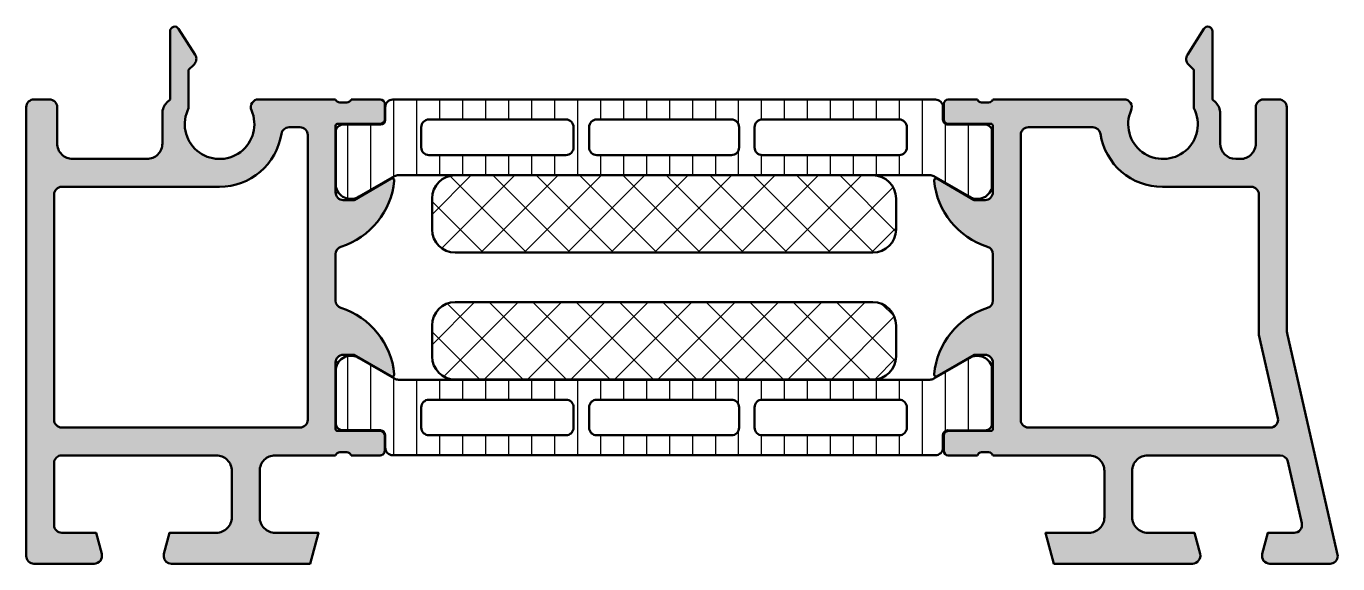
# Model space of a CAD drawing. Extents: x 0 to 84.8, y -30 to 4.7.
import ezdxf

# ---------------------------------------------------------------- set-up
doc = ezdxf.new("R2010")
doc.units = 0
for name, color, linetype, lineweight in [('0S-Alu contour', 7, 'Continuous', 50), ('0S-Alu hatch', 252, 'Continuous', 25), ('0S-Plastic contour', 254, 'Continuous', 50), ('0S-Plastic hatch', 253, 'Continuous', 25), ('0S-PT contour', 91, 'Continuous', 50), ('0S-PT hatch', 103, 'Continuous', 25)]:
    doc.layers.add(name, color=color, linetype=linetype, lineweight=lineweight)
pattern_1 = [(90, (0, 0), (-1.4859, 0), [])]
pattern_2 = [(135, (0, 0), (-1.403165018917055, -1.403165018917055), []), (225, (0, 0), (1.403165018917055, -1.403165018917055), [])]

# ---------------------------------------------------------------- blocks, each defined once
blk = doc.blocks.new('385410__6390AACD_8EA1_4BA0_8084_25BEB206F01C_')
at = {"layer": '0S-Alu hatch'}
h = blk.add_hatch(color=256, dxfattribs=at)
edge = h.paths.add_edge_path()
edge.add_ellipse((1.500004069876702, -0.4998475096063548), major_axis=(-0.4999958709560602, 0), ratio=1, start_angle=180, end_angle=269.99999750148663, ccw=False)
edge.add_line((1.999999940832761, -0.4998475096063544), (1.999999940436253, -2.847047100805667))
edge.add_arc((2.99995583819792, -2.847047100812474), 0.9999558977616672, 180, 270.001567028694)
edge.add_line((2.999983186801912, -3.847002998200152), (7.800103484084409, -3.848458781712206))
edge.add_arc((7.800076135031076, -2.848486123431921), 0.9999726586542806, 270.0015670281745, 360.0047147458714)
edge.add_line((8.800048790299806, -2.848403837843024), (8.800065538209648, -0.9057163584783616))
edge.add_ellipse((9.800030739442938, -0.9140587994624843), major_axis=(-0.9999999999995546, 0), ratio=1, start_angle=314.99156195346177, end_angle=359.52200779624746, ccw=False)
edge.add_line((9.09302810273841, -0.2068478891309517), (9.299996918139755, 5.99739501865e-05))
edge.add_line((9.299996918139755, 5.99739501865e-05), (9.299996918139811, 4.400380408532114))
edge.add_ellipse((9.599996918139878, 4.400380408532099), major_axis=(-0.3000000000000664, 0), ratio=1, start_angle=212.143338704705, end_angle=360, ccw=False)
edge.add_line((9.854012836406136, 4.559992166455472), (10.91530417934202, 2.885911108937392))
edge.add_ellipse((10.49999691814001, 2.607487189719039), major_axis=(-0.5000000000000208, 0), ratio=1, start_angle=134.9999999999994, end_angle=213.8380838488689, ccw=False)
edge.add_line((10.85355030873329, 2.253933799125746), (10.49999691813969, 1.900380408532154))
edge.add_line((10.49999691813969, 1.900380408532154), (10.49999691813968, -0.5703313677401916))
edge.add_arc((12.50126571149907, -1.599940026049814), 2.250593426752213, 152.7751788367188, 383.572783685291)
edge.add_ellipse((15.02232981209082, -0.4999400260498151), major_axis=(-0.4999999999999991, 0), ratio=1, start_angle=-90, end_angle=23.572783685291597, ccw=False)
edge.add_line((15.02232981209082, 5.9973950183e-05), (19.9999999704084, 5.99739501865e-05))
edge.add_arc((20.26752056240155, 0.078896420493237), 0.2788950563274603, 196.4198764194921, 271.1645893741027)
edge.add_line((20.27318897039995, -0.1999410260498357), (20.7267829703999, -0.1999410260498351))
edge.add_arc((20.73244362987698, 0.078927069593334), 0.278925541737151, 268.8371299271092, 343.5754054446451)
edge.add_line((20.99998697039993, 5.99739501652e-05), (22.87999797040843, 5.99739501688e-05))
edge.add_ellipse((22.87999797040843, -0.2999400260498335), major_axis=(-0.3000000000000023, 0), ratio=1, start_angle=180, end_angle=270, ccw=False)
edge.add_line((23.17999797040843, -0.2999400260498319), (23.17999797040843, -1.27991434509262))
edge.add_ellipse((22.87999797040843, -1.279914345092619), major_axis=(-0.3000000000000007, 0), ratio=1, start_angle=90, end_angle=180, ccw=False)
edge.add_line((22.87999797040843, -1.579914345092621), (20.11999997040843, -1.579914345092621))
edge.add_arc((20.11999997040843, -1.699914345092619), 0.1199999999999974, 90, 180)
edge.add_line((19.99999997040843, -1.699914345092619), (19.9999999704084, -5.999940026049809))
edge.add_arc((20.4999999704084, -5.999940026049813), 0.5000000000000036, 180, 270.0000000000004)
edge.add_line((20.49999997040841, -6.499940026049817), (21.1999999704084, -6.499940026049813))
edge.add_line((21.1999999704084, -6.499940026049813), (23.59282029343596, -5.118444568427445))
edge.add_ellipse((23.66188018576011, -5.23805981069811), major_axis=(-0.1381197846483015, 0), ratio=1, start_angle=174.3774224492062, end_angle=300.00000000000045, ccw=False)
edge.add_ellipse((18.8233911085606, -4.761716784875999), major_axis=(-5, 0), ratio=1, start_angle=107.74841635607001, end_angle=174.3774224492064, ccw=False)
edge.add_arc((20.49999997040844, -9.999940026049906), 0.5000000000001039, 107.7484163560703, 180)
edge.add_line((19.99999997040833, -9.999940026049906), (19.99999997040834, -12.99968594649177))
edge.add_arc((20.49999997040836, -12.99968594649177), 0.5000000000000214, 180, 252.25158364393)
edge.add_ellipse((18.82339110856051, -18.23790918766565), major_axis=(-5.000000000000073, 0), ratio=1, start_angle=185.6225775507936, end_angle=252.2515836439298, ccw=False)
edge.add_ellipse((23.6618801857601, -17.76156616184354), major_axis=(-0.1381197846482841, 0), ratio=1, start_angle=59.99999999999858, end_angle=185.6225775507929, ccw=False)
edge.add_line((23.59282029343596, -17.88118140411419), (21.1999999704084, -16.49968594649183))
edge.add_line((21.1999999704084, -16.49968594649183), (20.4999999704084, -16.49968594649184))
edge.add_arc((20.4999999704084, -16.99968594649184), 0.5, 90.0000000000004, 180)
edge.add_line((19.9999999704084, -16.99968594649184), (19.9999999704084, -21.29971162744901))
edge.add_arc((20.11999997040844, -21.29971162744901), 0.1200000000000365, 180, 269.9999999999983)
edge.add_line((20.11999997040843, -21.41971162744905), (22.87999797040844, -21.41971162744905))
edge.add_ellipse((22.87999797040844, -21.71971162744904), major_axis=(-0.2999999999999971, 0), ratio=1, start_angle=180, end_angle=270, ccw=False)
edge.add_line((23.17999797040844, -21.71971162744905), (23.17999797040844, -22.69968594649183))
edge.add_ellipse((22.87999797040844, -22.69968594649184), major_axis=(-0.2999999999999971, 0), ratio=1, start_angle=89.99999999999869, end_angle=180, ccw=False)
edge.add_line((22.87999797040844, -22.99968594649183), (20.99998697039992, -22.99968594649183))
edge.add_arc((20.73244362987697, -23.078553042135), 0.2789255417371545, 16.42459455535463, 91.16287007292001)
edge.add_line((20.72678297039975, -22.79968494649183), (20.27318897039994, -22.79968494649184))
edge.add_arc((20.26752056240155, -23.07852239303487), 0.2788950563274239, 88.83541062589936, 163.5801235805088)
edge.add_line((19.99999997040843, -22.99968594649183), (16.09349329141771, -22.9996859464919))
edge.add_arc((16.09335125447522, -23.99954488775845), 0.999858951355222, 89.99186073460034, 180.0150783104359)
edge.add_line((15.09349233774333, -23.99980801679892), (15.09349233774332, -27.00031155684314))
edge.add_arc((16.09304788126199, -27.00075601374916), 0.9995556423335539, 179.9745231734475, 270.0255314682219)
edge.add_line((16.09349329142118, -28.00031155684351), (18.89280969766742, -28.0003001127517))
edge.add_line((18.89280969766742, -28.0003001127517), (18.35698206094878, -30.00031155684347))
edge.add_line((18.35698206094878, -30.00031155684347), (9.389757939855675, -29.99980801680468))
edge.add_ellipse((9.390485526994487, -29.49965184733931), major_axis=(-0.5001566986828325, 0), ratio=1, start_angle=5.270573001846799, end_angle=89.91665074746578, ccw=False)
edge.add_line((8.892443486730144, -29.54559582808368), (8.897753545324125, -29.37016934492977))
edge.add_line((8.897753545324125, -29.37016934492977), (9.265428372899345, -27.99994534590625))
edge.add_line((9.265428372899345, -27.99994534590625), (12.29349043070413, -28.00029629819192))
edge.add_arc((12.2938675561214, -27.00067246916168), 0.9996239001687929, 269.9783841750228, 360.0217797492133)
edge.add_line((13.29349138406859, -27.000292483803), (13.29349233774336, -23.99980801725198))
edge.add_arc((12.29387986696609, -23.99942048802838), 0.9996125458958296, 359.9777876042129, 450.0222123957668)
edge.add_line((12.2934923377429, -22.99980801725111), (2.299878376901462, -22.99982327559358))
edge.add_arc((2.29975227169439, -23.49945362742514), 0.4996303677458512, 89.98553871685353, 180.0423899010906)
edge.add_line((1.800122040689414, -23.49982327559327), (1.799999970376802, -27.50030774214645))
edge.add_arc((2.29991795302168, -27.50038975965865), 0.4999179893728536, 179.9905999435367, 270.0095093389773)
edge.add_line((2.300000924047476, -28.00030774214619), (4.512072392980261, -28.00005215742947))
edge.add_line((4.512072392980261, -28.00005215742947), (4.879688092748494, -29.37018460371911))
edge.add_ellipse((4.395819827328646, -29.49945759702574), major_axis=(-0.5008393006532789, 0), ratio=1, start_angle=90.08866009286089, end_angle=194.9581069423927, ccw=False)
edge.add_line((4.396594831029805, -30.00029629805445), (0.4999965745300572, -30.00030392814878))
edge.add_ellipse((0.4997687118334231, -29.50053520805712), major_axis=(-0.4997687720370924, 0), ratio=1, start_angle=-0.028123188486972595, end_angle=90.02612322339542, ccw=False)
edge.add_line((0, -29.50028990044591), (-5.9183435e-08, -0.4998515478211516))
edge.add_ellipse((0.4999999408165642, -0.4998515468007631), major_axis=(-0.4999999999999992, 0), ratio=1, start_angle=269.97482423222135, end_angle=360, ccw=False)
edge.add_line((0.5002196408292218, 0.0001484049311386), (1.500004091680164, 0.000148361349705))
edge = h.paths.add_edge_path()
edge.add_arc((2.29992429597109, -6.147002997806289), 0.5000000000000144, 90.0019580269145, 180.0002979364217)
edge.add_line((1.799924295977836, -6.147005597792049), (1.799999970139602, -20.69977848578492))
edge.add_arc((2.299951849456127, -20.69987138866105), 0.4999518879483002, 179.9893530900208, 270.003652368721)
edge.add_line((2.299983719319, -21.19982327559356), (17.70000276347718, -21.19982327559345))
edge.add_arc((17.70000276347717, -20.69982327559348), 0.4999999999999716, 270.0000000000004, 359.9996799373518)
edge.add_line((18.20000276346934, -20.69982606866699), (18.20010554774421, -2.299995171736167))
edge.add_arc((17.70010554775204, -2.299992378659549), 0.499999999999964, 359.9996799373518, 449.9971654553338)
edge.add_line((17.70013028382064, -1.799992379271458), (16.9931046708989, -1.79995740120329))
edge.add_arc((16.9930799348303, -2.29995740059142), 0.5000000000000036, 89.99716545533383, 171.1364598168908)
edge.add_ellipse((12.49999994360041, -1.59928881551442), major_axis=(-4.04738433318586, 0), ratio=1, start_angle=89.82764406973831, end_angle=171.1364598168911, ccw=False)
edge.add_line((12.48782470755855, -5.646654836045016), (2.299907208962844, -5.647002998098241))
at = {"layer": '0S-Alu contour', "color": 7}
for points in [[(9.09302810273841, -0.2068478891309517), (9.299996918139755, 5.99739501865e-05), (9.299996918139811, 4.400380408532114)], [(9.854012836406136, 4.559992166455472), (10.91530417934202, 2.885911108937392)], [(10.85355030873329, 2.253933799125746), (10.49999691813969, 1.900380408532154), (10.49999691813968, -0.5703313677401916)], [(0.5002196408292218, 0.0001484049311386), (1.500004091680164, 0.000148361349705)], [(15.02232981209082, 5.9973950183e-05), (19.9999999704084, 5.99739501865e-05)], [(20.99998697039993, 5.99739501652e-05), (22.87999797040843, 5.99739501688e-05)], [(0, -29.50028990044591), (-5.9183435e-08, -0.4998515478211516)], [(1.999999940832761, -0.4998475096063544), (1.999999940436253, -2.847047100805667)], [(20.27318897039995, -0.1999410260498357), (20.7267829703999, -0.1999410260498351)], [(23.17999797040843, -0.2999400260498319), (23.17999797040843, -1.27991434509262)], [(8.800048790299806, -2.848403837843024), (8.800065538209648, -0.9057163584783616)], [(22.87999797040843, -1.579914345092621), (20.11999997040843, -1.579914345092621)], [(17.70013028382064, -1.799992379271458), (16.9931046708989, -1.79995740120329)], [(18.20000276346934, -20.69982606866699), (18.20010554774421, -2.299995171736167)], [(19.99999997040843, -1.699914345092619), (19.9999999704084, -5.999940026049809)], [(2.999983186801912, -3.847002998200152), (7.800103484084409, -3.848458781712206)], [(12.48782470755855, -5.646654836045016), (2.299907208962843, -5.647002998098241)], [(20.49999997040841, -6.499940026049817), (21.1999999704084, -6.499940026049813), (23.59282029343596, -5.118444568427445)], [(1.799924295977836, -6.147005597792049), (1.799999970139602, -20.69977848578492)], [(19.99999997040833, -9.999940026049906), (19.99999997040834, -12.99968594649177)], [(23.59282029343596, -17.88118140411419), (21.1999999704084, -16.49968594649183), (20.4999999704084, -16.49968594649184)], [(19.9999999704084, -16.99968594649184), (19.9999999704084, -21.29971162744901)], [(2.299983719319, -21.19982327559356), (17.70000276347718, -21.19982327559345)], [(20.11999997040843, -21.41971162744905), (22.87999797040844, -21.41971162744905)], [(23.17999797040844, -21.71971162744905), (23.17999797040844, -22.69968594649183)], [(20.72678297039975, -22.79968494649183), (20.27318897039994, -22.79968494649184)], [(1.800122040689414, -23.49982327559327), (1.799999970376802, -27.50030774214645)], [(12.2934923377429, -22.99980801725111), (2.299878376901462, -22.99982327559358)], [(19.99999997040843, -22.99968594649183), (16.09349329141771, -22.9996859464919)], [(22.87999797040844, -22.99968594649183), (20.99998697039992, -22.99968594649183)], [(13.29349138406859, -27.000292483803), (13.29349233774336, -23.99980801725198)], [(15.09349233774333, -23.99980801679892), (15.09349233774332, -27.00031155684314)], [(2.300000924047476, -28.00030774214619), (4.512072392980261, -28.00005215742947), (4.879688092748494, -29.37018460371911)], [(8.892443486730144, -29.54559582808368), (8.897753545324125, -29.37016934492977), (9.265428372899345, -27.99994534590625), (12.29349043070413, -28.00029629819192)], [(16.09349329142118, -28.00031155684351), (18.89280969766742, -28.0003001127517), (18.35698206094878, -30.00031155684347), (9.389757939855675, -29.99980801680468)], [(4.396594831029805, -30.00029629805445), (0.4999965745300572, -30.00030392814878)]]:
    blk.add_lwpolyline(points, dxfattribs=at)
at = {"layer": '0S-Alu contour', "color": 7, "extrusion": (0, 0, -1)}
for centre, radius, start, end in [((-9.599996918139878, 4.400380408532099), 0.3000000000000664, 0, 147.856661295295), ((-10.49999691814001, 2.607487189719039), 0.5000000000000208, 146.1619161511311, 225.0000000000007), ((-0.4999999408165642, -0.4998515468007631), 0.4999999999999992, 0, 90.02517576777863), ((-1.500004069876702, -0.4998475096063548), 0.4999958709560602, 90.00000249851334, 180), ((-15.02232981209082, -0.4999400260498151), 0.4999999999999991, 336.4272163147084, 90), ((-22.87999797040843, -0.2999400260498335), 0.3000000000000023, 90, 180), ((-9.800030739442938, -0.9140587994624843), 0.9999999999995546, 0.4779922037525378, 45.00843804653825), ((-22.87999797040843, -1.279914345092619), 0.3000000000000007, 180, 270), ((-12.49999994360041, -1.59928881551442), 4.04738433318586, 188.863540183109, 270.1723559302617), ((-18.8233911085606, -4.761716784875999), 5, 185.6225775507937, 252.25158364393), ((-23.66188018576011, -5.23805981069811), 0.1381197846483015, 59.99999999999955, 185.622577550794), ((-18.82339110856051, -18.23790918766565), 5.000000000000073, 107.7484163560702, 174.3774224492064), ((-23.6618801857601, -17.76156616184354), 0.1381197846482841, 174.3774224492071, 300.0000000000014), ((-22.87999797040844, -21.71971162744904), 0.2999999999999971, 90, 180), ((-22.87999797040844, -22.69968594649184), 0.2999999999999971, 180, 270.0000000000013), ((-0.4997687118334231, -29.50053520805712), 0.4997687720370924, 269.9738767766046, 0.0281231884869485), ((-4.395819827328646, -29.49945759702574), 0.5008393006532789, 165.0418930576073, 269.9113399071391), ((-9.390485526994487, -29.49965184733931), 0.5001566986828325, 270.0833492525342, 354.7294269981532)]:
    blk.add_arc(centre, radius, start, end, dxfattribs=at)
at = {"layer": '0S-Alu contour', "color": 7}
for centre, radius, start, end in [((20.26752056240155, 0.078896420493237), 0.2788950563274603, 196.4198764194921, 271.1645893741027), ((20.73244362987698, 0.078927069593334), 0.278925541737151, 268.8371299271092, 343.5754054446451), ((12.50126571149907, -1.599940026049814), 2.250593426752213, 152.7751788367188, 23.57278368529104), ((20.11999997040843, -1.699914345092619), 0.1199999999999974, 90, 180), ((16.9930799348303, -2.29995740059142), 0.5000000000000036, 89.99716545533383, 171.1364598168908), ((17.70010554775204, -2.299992378659549), 0.499999999999964, 359.9996799373518, 89.99716545533383), ((2.99995583819792, -2.847047100812474), 0.9999558977616672, 180, 270.001567028694), ((7.800076135031076, -2.848486123431921), 0.9999726586542806, 270.0015670281745, 0.0047147458713849), ((2.29992429597109, -6.147002997806289), 0.5000000000000144, 90.0019580269145, 180.0002979364217), ((20.4999999704084, -5.999940026049813), 0.5000000000000036, 180, 270.0000000000004), ((20.49999997040844, -9.999940026049906), 0.5000000000001039, 107.7484163560703, 180), ((20.49999997040836, -12.99968594649177), 0.5000000000000214, 180, 252.25158364393), ((20.4999999704084, -16.99968594649184), 0.5, 90.0000000000004, 180), ((2.299951849456127, -20.69987138866105), 0.4999518879483002, 179.9893530900208, 270.003652368721), ((17.70000276347717, -20.69982327559348), 0.4999999999999716, 270.0000000000004, 359.9996799373518), ((20.11999997040844, -21.29971162744901), 0.1200000000000365, 180, 269.9999999999983), ((20.26752056240155, -23.07852239303487), 0.2788950563274239, 88.83541062589936, 163.5801235805088), ((20.73244362987697, -23.078553042135), 0.2789255417371545, 16.42459455535463, 91.16287007292001), ((2.29975227169439, -23.49945362742514), 0.4996303677458512, 89.98553871685353, 180.0423899010906), ((12.29387986696609, -23.99942048802838), 0.9996125458958296, 359.9777876042129, 90.02221239576684), ((16.09335125447522, -23.99954488775845), 0.999858951355222, 89.99186073460034, 180.0150783104359), ((12.2938675561214, -27.00067246916168), 0.9996239001687929, 269.9783841750228, 0.0217797492133091), ((16.09304788126199, -27.00075601374916), 0.9995556423335539, 179.9745231734475, 270.0255314682219), ((2.29991795302168, -27.50038975965865), 0.4999179893728536, 179.9905999435367, 270.0095093389773)]:
    blk.add_arc(centre, radius, start, end, dxfattribs=at)
blk = doc.blocks.new('284015__550C7F0E_73DD_403C_83A9_317441932ED0___271BB0A3_191A_49BD_8B3A_8E0616FF2568_')
at = {"layer": '0S-Plastic hatch'}
h = blk.add_hatch(dxfattribs=at)
h.set_pattern_fill('ANSI31', color=256, scale=0.4680000000000001, angle=45, style=0)
h.set_pattern_definition(pattern_1)
edge = h.paths.add_edge_path()
edge.add_arc((23.69992615854562, -0.4999973208598583), 0.4899973210979873, 90.00181721406844, 180.0020240767481)
edge.add_line((23.20992883775339, -0.5000146308989661), (23.20995746430138, -1.310349357798013))
edge.add_ellipse((22.89995746449482, -1.310360309111758), major_axis=(-0.3099999999999981, 0), ratio=1, start_angle=90.00207529799582, end_angle=180.0020240776485, ccw=False)
edge.add_line((22.89996869293754, -1.620360308908406), (20.49996891644754, -1.62011528828204))
edge.add_arc((20.49998474281999, -2.110110600353291), 0.4899953123268393, 90.00185059800405, 180.0021650204841)
edge.add_line((20.00998943084297, -2.110129115678146), (20.01011605228611, -5.585956146059665))
edge.add_arc((20.98992899788318, -5.444327010334355), 0.9899960709244799, 188.2249715963282, 302.7428322862742)
edge.add_line((21.52538743321994, -6.277019321138657), (23.80920316971919, -4.958347573873162))
edge.add_ellipse((24.06421914107748, -5.400011308350245), major_axis=(-0.5100000000000507, 0), ratio=1, start_angle=270.0018117433362, end_angle=300.00207189723034, ccw=False)
edge.add_line((24.0642030144254, -4.890011308605163), (58.41847072448754, -4.888924996211969))
edge.add_ellipse((58.41848685113948, -5.398924995957086), major_axis=(-0.510000000000087, 0), ratio=1, start_angle=240.00207869854222, end_angle=270.00181174332187, ccw=False)
edge.add_line((58.6734708270178, -4.957242788883526), (60.95738208416589, -6.275749089509563))
edge.add_arc((61.49278019656586, -5.443017991444612), 0.9899960709244794, 237.2613183095039, 351.779178878536)
edge.add_line((62.47260339912911, -5.58457614968564), (62.47247677769239, -2.108748913034002))
edge.add_arc((61.98248080057197, -2.10876676317272), 0.4899959774455551, 0.0020872366567336, 90.0100001036669)
edge.add_line((61.98239527925456, -1.618770793190385), (59.58250492055639, -1.619189661845709))
edge.add_ellipse((59.58245081514444, -1.309189666552123), major_axis=(-0.3100000000151919, 0), ratio=1, start_angle=0.0020240794491996894, end_angle=90.01000003796332, ccw=False)
edge.add_line((59.27245081532269, -1.309200617875843), (59.27242218884019, -0.498867321330426))
edge.add_arc((58.78242486804801, -0.4988846313710021), 0.4899973210979318, 0.0020240769282248, 90.0018172140701)
edge.add_line((58.7824093271123, -0.0088873105195214), (23.69991061760992, -0.010000000008322))
edge = h.paths.add_edge_path()
edge.add_ellipse((26.04134418440995, -1.799448700661294), major_axis=(-0.5000000020876209, 0), ratio=1, start_angle=270, end_angle=360, ccw=False)
edge.add_line((26.04134418440995, -1.299448698573673), (34.89133807719864, -1.299448698573677))
edge.add_ellipse((34.89133807719863, -1.799448700730977), major_axis=(-0.5000000021573002, 0), ratio=1, start_angle=180, end_angle=269.9999999999992, ccw=False)
edge.add_line((35.39133807935594, -1.799448700730973), (35.39133807909454, -3.099463019082758))
edge.add_ellipse((34.89134171843804, -3.099463019082758), major_axis=(-0.4999963606565038, 0), ratio=1, start_angle=89.99958295739918, end_angle=180, ccw=False)
edge.add_line((34.89133807908128, -3.59945937972602), (26.04134054324035, -3.599459379739261))
edge.add_ellipse((26.04134054324035, -3.099463019082641), major_axis=(-0.4999963606566205, 0), ratio=1, start_angle=0, end_angle=90, ccw=False)
edge.add_line((25.54134418258373, -3.099463019188274), (25.54134418232233, -1.799448700661294))
edge = h.paths.add_edge_path()
edge.add_ellipse((36.89133807838283, -1.79944869858405), major_axis=(-0.4999999999999929, 0), ratio=1, start_angle=270.0000000000008, end_angle=360, ccw=False)
edge.add_line((36.89133807838282, -1.299448698584058), (45.59134418189851, -1.299448698584065))
edge.add_ellipse((45.59134418189851, -1.799448698584065), major_axis=(-0.5, 0), ratio=1, start_angle=180, end_angle=270, ccw=False)
edge.add_line((46.09134418189852, -1.799448698584065), (46.09134418189851, -3.099459379736419))
edge.add_ellipse((45.59134418189851, -3.099459379736419), major_axis=(-0.4999999999999929, 0), ratio=1, start_angle=90, end_angle=180, ccw=False)
edge.add_line((45.59134418189851, -3.599459379736412), (36.89133807838286, -3.599459379736412))
edge.add_ellipse((36.89133807838285, -3.099459379736391), major_axis=(-0.5000000000000214, 0), ratio=1, start_angle=0, end_angle=90.0000000000008, ccw=False)
edge.add_line((36.39133807838284, -3.099459379746797), (36.39133807838284, -1.79944869858405))
edge = h.paths.add_edge_path()
edge.add_ellipse((47.59134418371147, -1.799448700671685), major_axis=(-0.5000000020876172, 0), ratio=1, start_angle=269.9999999999992, end_angle=360, ccw=False)
edge.add_line((47.59134418371148, -1.299448698584068), (56.44135333717191, -1.299448698584068))
edge.add_ellipse((56.44135333717191, -1.799433439794999), major_axis=(-0.4999847412109304, 0), ratio=1, start_angle=180, end_angle=269.9999999999992, ccw=False)
edge.add_line((56.94133807838284, -1.799433439794999), (56.94133807838284, -3.099444120947357))
edge.add_ellipse((56.44132281959379, -3.099444120947357), major_axis=(-0.5000152587890554, 0), ratio=1, start_angle=90.00000000008549, end_angle=180, ccw=False)
edge.add_line((56.44132281959453, -3.599459379736412), (47.59134054254184, -3.599459379749653))
edge.add_ellipse((47.59134054254184, -3.099463019093086), major_axis=(-0.4999963606565672, 0), ratio=1, start_angle=0, end_angle=90, ccw=False)
edge.add_line((47.09134418188527, -3.099463019198722), (47.09134418162386, -1.799448700671685))
at = {"layer": '0S-Alu contour', "color": 7}
for points in [[(26.04134418440995, -1.299448698573673), (34.89133807719864, -1.299448698573677)], [(36.89133807838282, -1.299448698584058), (45.59134418189851, -1.299448698584065)], [(47.59134418371148, -1.299448698584068), (56.44135333717191, -1.299448698584068)], [(25.54134418258373, -3.099463019188274), (25.54134418232233, -1.799448700661294)], [(35.39133807935594, -1.799448700730973), (35.39133807909454, -3.099463019082758)], [(36.39133807838284, -3.099459379746797), (36.39133807838284, -1.79944869858405)], [(46.09134418189852, -1.799448698584065), (46.09134418189851, -3.099459379736419)], [(47.09134418188527, -3.099463019198722), (47.09134418162386, -1.799448700671685)], [(56.94133807838284, -1.799433439794999), (56.94133807838284, -3.099444120947357)], [(34.89133807908128, -3.59945937972602), (26.04134054324035, -3.599459379739261)], [(45.59134418189851, -3.599459379736412), (36.89133807838286, -3.599459379736412)], [(56.44132281959453, -3.599459379736412), (47.59134054254184, -3.599459379749653)]]:
    blk.add_lwpolyline(points, dxfattribs=at)
at = {"layer": '0S-Alu contour', "color": 7, "extrusion": (0, 0, -1)}
for centre, radius, start, end in [((-26.04134418440995, -1.799448700661294), 0.5000000020876209, 0, 90), ((-34.89133807719863, -1.799448700730977), 0.5000000021573002, 90.00000000000081, 180), ((-36.89133807838283, -1.79944869858405), 0.4999999999999929, 0, 89.9999999999992), ((-45.59134418189851, -1.799448698584065), 0.5, 90, 180), ((-47.59134418371147, -1.799448700671685), 0.5000000020876172, 0, 90.00000000000081), ((-56.44135333717191, -1.799433439794999), 0.4999847412109304, 90.00000000000081, 180), ((-26.04134054324035, -3.099463019082641), 0.4999963606566205, 270, 0), ((-34.89134171843804, -3.099463019082758), 0.4999963606565038, 180, 270.0004170426008), ((-36.89133807838285, -3.099459379736391), 0.5000000000000214, 269.9999999999992, 0), ((-45.59134418189851, -3.099459379736419), 0.4999999999999929, 180, 270), ((-47.59134054254184, -3.099463019093086), 0.4999963606565672, 270, 0), ((-56.44132281959379, -3.099444120947357), 0.5000152587890554, 180, 269.9999999999145)]:
    blk.add_arc(centre, radius, start, end, dxfattribs=at)
at = {"layer": '0S-Plastic contour', "color": 7}
for points in [[(23.20992883775339, -0.5000146308989661), (23.20995746430138, -1.310349357798013)], [(58.7824093271123, -0.0088873105195214), (23.69991061760992, -0.010000000008322)], [(59.27245081532269, -1.309200617875843), (59.27242218884019, -0.498867321330426)], [(22.89996869293754, -1.620360308908406), (20.49996891644754, -1.62011528828204)], [(61.98239527925456, -1.618770793190385), (59.58250492055639, -1.619189661845709)], [(20.00998943084297, -2.110129115678146), (20.01011605228611, -5.585956146059665)], [(62.47260339912911, -5.58457614968564), (62.47247677769239, -2.108748913034002)], [(21.52538743321994, -6.277019321138657), (23.80920316971919, -4.958347573873162)], [(24.0642030144254, -4.890011308605163), (58.41847072448754, -4.888924996211969)], [(58.6734708270178, -4.957242788883526), (60.95738208416589, -6.275749089509563)]]:
    blk.add_lwpolyline(points, dxfattribs=at)
for centre, radius, start, end in [((23.69992615854562, -0.4999973208598583), 0.4899973210979873, 90.00181721406844, 180.0020240767481), ((58.78242486804801, -0.4988846313710021), 0.4899973210979318, 0.0020240769282248, 90.0018172140701), ((20.49998474281999, -2.110110600353291), 0.4899953123268393, 90.00185059800405, 180.0021650204841), ((61.98248080057197, -2.10876676317272), 0.4899959774455551, 0.0020872366567336, 90.0100001036669), ((20.98992899788318, -5.444327010334355), 0.9899960709244799, 188.2249715963282, 302.7428322862742), ((61.49278019656586, -5.443017991444612), 0.9899960709244794, 237.2613183095039, 351.779178878536)]:
    blk.add_arc(centre, radius, start, end, dxfattribs=at)
at = {"layer": '0S-Plastic contour', "color": 7, "extrusion": (0, 0, -1)}
for centre, radius, start, end in [((-22.89995746449482, -1.310360309111758), 0.3099999999999981, 179.9979759223515, 269.9979247020042), ((-59.58245081514444, -1.309189666552123), 0.3100000000151919, 269.9899999620367, 359.9979759205508), ((-24.06421914107748, -5.400011308350245), 0.5100000000000507, 59.99792810276967, 89.9981882566638), ((-58.41848685113948, -5.398924995957086), 0.510000000000087, 89.99818825667813, 119.9979213014578)]:
    blk.add_arc(centre, radius, start, end, dxfattribs=at)
blk = doc.blocks.new('284015__204EFCE6_7300_42B4_BA17_64B4F809B72C___43E05A2D_2600_49E9_B6C8_25295C4C56B8_')
at = {"layer": '0S-Plastic hatch'}
h = blk.add_hatch(dxfattribs=at)
h.set_pattern_fill('ANSI31', color=256, scale=0.4680000000000001, angle=45, style=0)
h.set_pattern_definition(pattern_1)
edge = h.paths.add_edge_path()
edge.add_line((23.69991061760991, -22.98999999999168), (58.7824093271123, -22.99111268948048))
edge.add_arc((58.782424868048, -22.50111536862897), 0.489997321097966, 269.9981827859324, 359.998231684313)
edge.add_line((59.2724221889126, -22.50113049138245), (59.27245081532269, -21.69079938212266))
edge.add_ellipse((59.58245081512923, -21.69081033343267), major_axis=(-0.3099999999999802, 0), ratio=1, start_angle=269.9899998592118, end_angle=359.99797592325183, ccw=False)
edge.add_line((59.5825049210975, -21.38081033815439), (61.98239527987084, -21.38122920680971))
edge.add_arc((61.98248080058714, -20.89123323684246), 0.4899959774303689, 269.9899999666198, 359.9979127650895)
edge.add_line((62.47247677769237, -20.89125108696543), (62.47260339912911, -17.41542385031429))
edge.add_arc((61.49278019656587, -17.55698200855538), 0.9899960709244783, 8.220821121467578, 122.738681690502)
edge.add_line((60.95738208416581, -16.72425091049048), (58.6734708270178, -18.04275721111648))
edge.add_ellipse((58.41848685113951, -17.60107500404302), major_axis=(-0.509999999999986, 0), ratio=1, start_angle=89.9981882566758, end_angle=119.9979213014607, ccw=False)
edge.add_line((58.41847072448754, -18.11107500378803), (24.0642030144254, -18.10998869139484))
edge.add_ellipse((24.06421914107747, -17.5999886916498), major_axis=(-0.5100000000000035, 0), ratio=1, start_angle=59.99792810276722, end_angle=89.99818825666381, ccw=False)
edge.add_line((23.80920316971919, -18.04165242612684), (21.52538743321989, -16.7229806788613))
edge.add_arc((20.98992899788318, -17.55567298966564), 0.9899960709244794, 57.25716771372973, 171.7750284036717)
edge.add_line((20.01011605228611, -17.41404385394033), (20.00998943084297, -20.88987088432093))
edge.add_arc((20.49998540796341, -20.88988873445963), 0.4899959774455693, 179.9979127633432, 269.9982271833801)
edge.add_line((20.49997024675922, -21.37988471167064), (22.89996730979742, -21.37963969113714))
edge.add_ellipse((22.89995677295401, -21.68964038247521), major_axis=(-0.310000691517144, 0), ratio=1, start_angle=179.9981037493191, end_angle=269.9980525312564, ccw=False)
edge.add_line((23.20995746430138, -21.68965064220163), (23.20992883775339, -22.49998536909973))
edge.add_arc((23.69992615854555, -22.50000267914021), 0.4899973210979175, 179.9979759230718, 269.9981827859386)
edge = h.paths.add_edge_path()
edge.add_line((34.89133807719864, -21.70055130142632), (26.04134418440995, -21.70055130142633))
edge.add_ellipse((26.04134418440994, -21.20055129933871), major_axis=(-0.5000000020876172, 0), ratio=1, start_angle=0, end_angle=90.0000000000004, ccw=False)
edge.add_line((25.54134418232233, -21.20055129933871), (25.54134418258373, -19.90053698091736))
edge.add_ellipse((26.04134054324035, -19.90053698091736), major_axis=(-0.499996360656624, 0), ratio=1, start_angle=270, end_angle=360, ccw=False)
edge.add_line((26.04134054324035, -19.40054062026073), (34.89134171843879, -19.40054062026074))
edge.add_ellipse((34.89134171843805, -19.90053698091724), major_axis=(-0.4999963606565038, 0), ratio=1, start_angle=179.9995829571355, end_angle=269.9999999999153, ccw=False)
edge.add_line((35.39133807908131, -19.90054062027396), (35.39133807935595, -21.20055129926901))
edge.add_ellipse((34.89133807719864, -21.20055129926901), major_axis=(-0.5000000021573073, 0), ratio=1, start_angle=90, end_angle=180, ccw=False)
edge = h.paths.add_edge_path()
edge.add_line((45.59134418189851, -21.70055130141594), (36.89133807838283, -21.70055130141595))
edge.add_ellipse((36.89133807838283, -21.20055130141595), major_axis=(-0.5, 0), ratio=1, start_angle=0, end_angle=90, ccw=False)
edge.add_line((36.39133807838283, -21.20055130141595), (36.39133807838284, -19.9005406202636))
edge.add_ellipse((36.89133807838286, -19.9005406202636), major_axis=(-0.5000000000000142, 0), ratio=1, start_angle=270, end_angle=360, ccw=False)
edge.add_line((36.89133807838286, -19.40054062026359), (45.59134418189333, -19.40054062026358))
edge.add_ellipse((45.59134418189852, -19.90054062026358), major_axis=(-0.4999999999999929, 0), ratio=1, start_angle=180, end_angle=270.0000000005952, ccw=False)
edge.add_line((46.09134418189852, -19.90054062026358), (46.09134418189852, -21.20055130141594))
edge.add_ellipse((45.59134418189851, -21.20055130141594), major_axis=(-0.5, 0), ratio=1, start_angle=90, end_angle=180, ccw=False)
edge = h.paths.add_edge_path()
edge.add_line((56.44135333717191, -21.70055130141593), (47.59134418371148, -21.70055130141594))
edge.add_ellipse((47.59134418371148, -21.20055129932831), major_axis=(-0.5000000020876172, 0), ratio=1, start_angle=0, end_angle=90, ccw=False)
edge.add_line((47.09134418162387, -21.20055129932831), (47.09134418189852, -19.90054062026597))
edge.add_ellipse((47.59134054254184, -19.90053698090691), major_axis=(-0.4999963606565672, 0), ratio=1, start_angle=-90, end_angle=0.00041704286462618256, ccw=False)
edge.add_line((47.59134054254184, -19.40054062025034), (56.44132281959379, -19.40054062026359))
edge.add_ellipse((56.44132281959379, -19.90055587905264), major_axis=(-0.5000152587890554, 0), ratio=1, start_angle=180, end_angle=270, ccw=False)
edge.add_line((56.94133807838284, -19.90055587905264), (56.94133807838284, -21.200566560205))
edge.add_ellipse((56.44135333717191, -21.200566560205), major_axis=(-0.4999847412109304, 0), ratio=1, start_angle=90.0000000000008, end_angle=180, ccw=False)
at = {"layer": '0S-Alu contour', "color": 7}
for points in [[(26.04134054324035, -19.40054062026073), (34.89134171843879, -19.40054062026074)], [(36.89133807838286, -19.40054062026359), (45.59134418189333, -19.40054062026358)], [(47.59134054254184, -19.40054062025034), (56.44132281959379, -19.40054062026359)], [(25.54134418232233, -21.20055129933871), (25.54134418258373, -19.90053698091736)], [(35.39133807908131, -19.90054062027396), (35.39133807935595, -21.20055129926901)], [(36.39133807838283, -21.20055130141595), (36.39133807838284, -19.9005406202636)], [(46.09134418189852, -19.90054062026358), (46.09134418189852, -21.20055130141594)], [(47.09134418162387, -21.20055129932831), (47.09134418189852, -19.90054062026597)], [(56.94133807838284, -19.90055587905264), (56.94133807838284, -21.200566560205)], [(34.89133807719864, -21.70055130142632), (26.04134418440995, -21.70055130142633)], [(45.59134418189851, -21.70055130141594), (36.89133807838283, -21.70055130141595)], [(56.44135333717191, -21.70055130141593), (47.59134418371148, -21.70055130141594)]]:
    blk.add_lwpolyline(points, dxfattribs=at)
at = {"layer": '0S-Alu contour', "color": 7, "extrusion": (0, 0, -1)}
for centre, radius, start, end in [((-26.04134054324035, -19.90053698091736), 0.499996360656624, 0, 90), ((-34.89134171843805, -19.90053698091724), 0.4999963606565038, 90.00000000008467, 180.0004170428646), ((-36.89133807838286, -19.9005406202636), 0.5000000000000142, 0, 90), ((-45.59134418189852, -19.90054062026358), 0.4999999999999929, 89.9999999994048, 180), ((-47.59134054254184, -19.90053698090691), 0.4999963606565672, 359.9995829571354, 90), ((-56.44132281959379, -19.90055587905264), 0.5000152587890554, 90, 180), ((-26.04134418440994, -21.20055129933871), 0.5000000020876172, 269.9999999999996, 0), ((-34.89133807719864, -21.20055129926901), 0.5000000021573073, 180, 270), ((-36.89133807838283, -21.20055130141595), 0.5, 270, 0), ((-45.59134418189851, -21.20055130141594), 0.5, 180, 270), ((-47.59134418371148, -21.20055129932831), 0.5000000020876172, 270, 0), ((-56.44135333717191, -21.200566560205), 0.4999847412109304, 180, 269.9999999999992)]:
    blk.add_arc(centre, radius, start, end, dxfattribs=at)
at = {"layer": '0S-Plastic contour', "color": 7}
for points in [[(23.80920316971919, -18.04165242612684), (21.52538743321989, -16.7229806788613)], [(60.95738208416581, -16.72425091049048), (58.6734708270178, -18.04275721111648)], [(20.01011605228611, -17.41404385394033), (20.00998943084297, -20.88987088432093)], [(62.47247677769237, -20.89125108696543), (62.47260339912911, -17.41542385031429)], [(58.41847072448754, -18.11107500378803), (24.0642030144254, -18.10998869139484)], [(20.49997024675922, -21.37988471167064), (22.89996730979742, -21.37963969113714)], [(23.20995746430138, -21.68965064220163), (23.20992883775339, -22.49998536909973)], [(59.2724221889126, -22.50113049138245), (59.27245081532269, -21.69079938212266)], [(59.5825049210975, -21.38081033815439), (61.98239527987084, -21.38122920680971)], [(23.69991061760991, -22.98999999999168), (58.7824093271123, -22.99111268948048)]]:
    blk.add_lwpolyline(points, dxfattribs=at)
for centre, radius, start, end in [((20.98992899788318, -17.55567298966564), 0.9899960709244794, 57.25716771372973, 171.7750284036717), ((61.49278019656587, -17.55698200855538), 0.9899960709244783, 8.220821121467578, 122.738681690502), ((20.49998540796341, -20.88988873445963), 0.4899959774455693, 179.9979127633432, 269.9982271833801), ((61.98248080058714, -20.89123323684246), 0.4899959774303689, 269.9899999666198, 359.9979127650895), ((23.69992615854555, -22.50000267914021), 0.4899973210979175, 179.9979759230718, 269.9981827859386), ((58.782424868048, -22.50111536862897), 0.489997321097966, 269.9981827859324, 359.998231684313)]:
    blk.add_arc(centre, radius, start, end, dxfattribs=at)
at = {"layer": '0S-Plastic contour', "color": 7, "extrusion": (0, 0, -1)}
for centre, radius, start, end in [((-24.06421914107747, -17.5999886916498), 0.5100000000000035, 270.0018117433362, 300.0020718972328), ((-58.41848685113951, -17.60107500404302), 0.509999999999986, 240.0020786985393, 270.0018117433243), ((-22.89995677295401, -21.68964038247521), 0.310000691517144, 90.00194746874358, 180.001896250681), ((-59.58245081512923, -21.69081033343267), 0.3099999999999802, 0.0020240767481601, 90.01000014078821)]:
    blk.add_arc(centre, radius, start, end, dxfattribs=at)
blk = doc.blocks.new('430640__980DD678_0F3B_48C6_BAC7_78082749D8F8_')
at = {"layer": '0S-PT hatch'}
h = blk.add_hatch(dxfattribs=at)
h.set_pattern_fill('ANSI37', color=256, scale=0.625, angle=90, style=0)
h.set_pattern_definition(pattern_2)
edge = h.paths.add_edge_path()
edge.add_arc((27.74133488571798, -14.60053184751815), 1.5, 90, 180)
edge.add_line((26.24133488571798, -14.60053184751815), (26.24133488571798, -16.60053184751815))
edge.add_arc((27.74133488571798, -16.60053184751815), 1.5, 180, 270)
edge.add_line((27.74133488571798, -18.10053184751815), (54.74133488571798, -18.10053184751815))
edge.add_arc((54.74133488571798, -16.60053184751815), 1.5, 270, 360)
edge.add_line((56.24133488571797, -16.60053184751815), (56.24133488571797, -14.60053184751815))
edge.add_arc((54.74133488571798, -14.60053184751815), 1.5, 0, 90)
edge.add_line((54.74133488571798, -13.10053184751815), (27.74133488571798, -13.10053184751815))
at = {"layer": '0S-PT contour', "color": 7}
for points in [[(54.74133488571798, -13.10053184751815), (27.74133488571798, -13.10053184751815)], [(26.24133488571798, -14.60053184751815), (26.24133488571798, -16.60053184751815)], [(56.24133488571797, -16.60053184751815), (56.24133488571797, -14.60053184751815)], [(27.74133488571798, -18.10053184751815), (54.74133488571798, -18.10053184751815)]]:
    blk.add_lwpolyline(points, dxfattribs=at)
for centre, start, end in [((27.74133488571798, -14.60053184751815), 90, 180), ((54.74133488571798, -14.60053184751815), 0, 90), ((27.74133488571798, -16.60053184751815), 180, 270), ((54.74133488571798, -16.60053184751815), 270, 0)]:
    blk.add_arc(centre, 1.5, start, end, dxfattribs=at)
blk = doc.blocks.new('430640__E584268F_A970_42D6_9A0B_B11A2F2091B8_')
at = {"layer": '0S-PT hatch'}
h = blk.add_hatch(dxfattribs=at)
h.set_pattern_fill('ANSI37', color=256, scale=0.625, angle=90, style=0)
h.set_pattern_definition(pattern_2)
edge = h.paths.add_edge_path()
edge.add_line((27.74133488571798, -9.899468152481855), (54.74133488571798, -9.899468152481859))
edge.add_arc((54.74133488571798, -8.399468152481859), 1.5, 270, 360)
edge.add_line((56.24133488571797, -8.399468152481859), (56.24133488571797, -6.399468152481855))
edge.add_arc((54.74133488571798, -6.399468152481855), 1.5, 0, 90)
edge.add_line((54.74133488571798, -4.899468152481855), (27.74133488571798, -4.899468152481855))
edge.add_arc((27.74133488571798, -6.399468152481855), 1.5, 90, 180)
edge.add_line((26.24133488571798, -6.399468152481855), (26.24133488571798, -8.399468152481855))
edge.add_arc((27.74133488571798, -8.399468152481855), 1.5, 180, 270)
at = {"layer": '0S-PT contour', "color": 7}
for points in [[(54.74133488571798, -4.899468152481855), (27.74133488571798, -4.899468152481855)], [(26.24133488571798, -6.399468152481855), (26.24133488571798, -8.399468152481855)], [(56.24133488571797, -8.399468152481859), (56.24133488571797, -6.399468152481855)], [(27.74133488571798, -9.899468152481855), (54.74133488571798, -9.899468152481859)]]:
    blk.add_lwpolyline(points, dxfattribs=at)
for centre, start, end in [((27.74133488571798, -6.399468152481855), 90, 180), ((54.74133488571798, -6.399468152481855), 0, 90), ((27.74133488571798, -8.399468152481855), 180, 270), ((54.74133488571798, -8.399468152481859), 270, 0)]:
    blk.add_arc(centre, 1.5, start, end, dxfattribs=at)
blk = doc.blocks.new('385420__E60E00A2_9870_423C_8AE6_DA61F323D995_')
at = {"layer": '0S-Alu hatch'}
h = blk.add_hatch(color=256, dxfattribs=at)
edge = h.paths.add_edge_path()
edge.add_arc((75.39763846718267, -29.48234514317398), 0.5176345180607846, 271.4755464131572, 372.5157803753883)
edge.add_line((75.9029721040764, -29.37016934492952), (75.53529632282641, -27.99993008711703))
edge.add_line((75.53529632282641, -27.99993008711703), (72.50723235800831, -28.00030774253153))
edge.add_ellipse((72.5068821853414, -27.00065410180334), major_axis=(-0.9996537020598836, 0), ratio=1, start_angle=-0.019851797167007135, end_angle=90.02007036665191, ccw=False)
edge.add_line((71.50722854328465, -27.00030774257229), (71.50723235798203, -23.99982327598406))
edge.add_ellipse((72.50684271440952, -23.99942982214638), major_axis=(-0.9996104338606114, 0), ratio=1, start_angle=-90.02189633076188, end_angle=0.02255203043068832, ccw=False)
edge.add_line((72.50722472858833, -22.99981946128162), (81.07587108864871, -22.99982177197128))
edge.add_ellipse((81.07587095381469, -23.49982177197133), major_axis=(-0.5000000000000715, 0), ratio=1, start_angle=192.8218705394569, end_angle=269.9999845491589, ccw=False)
edge.add_line((81.56340331148532, -23.38886141768121), (82.47386536040904, -27.38920651500166))
edge.add_ellipse((81.98633300273845, -27.50016686929176), major_axis=(-0.500000000000026, 0), ratio=1, start_angle=89.99690097548762, end_angle=192.8218705394556, ccw=False)
edge.add_line((81.98630595864779, -28.0001668685604), (80.28865325641993, -28.0000750456131))
edge.add_line((80.28865325641993, -28.0000750456131), (79.9210385103259, -29.37018078902195))
edge.add_arc((80.40494818358835, -29.49944627395844), 0.5008773676987675, 165.0439454394541, 269.9083554296559)
edge.add_line((80.40414703083374, -30.00032300093535), (84.30038726518569, -30.00030774214629))
edge.add_arc((84.30068209951818, -29.5006178187864), 0.4996900103411165, 269.9661935129004, 360.0368664208803)
edge.add_line((84.8003720064196, -29.50029629805456), (81.54995112841581, -15.21875074772633))
edge.add_ellipse((83.50008055910556, -14.77490933056431), major_axis=(-2.000000000007642, 0), ratio=1, start_angle=0, end_angle=12.82187053945421, ccw=False)
edge.add_line((81.5000805590979, -14.77490933056443), (81.500080559098, -0.5013896110106338))
edge.add_arc((81.0000805590981, -0.5013896110106302), 0.4999999999998864, 0, 89.9999999990718)
edge.add_line((81.0000805591062, -0.0013896110107439), (80.00007654366497, -0.0013896109945719))
edge.add_arc((80.00007654366505, -0.5013855765366771), 0.4999959655420981, 90.00000000000651, 180)
edge.add_line((79.50008057812293, -0.5013855765366771), (79.50008057853576, -2.849194082284924))
edge.add_ellipse((78.50010792720909, -2.84919408229173), major_axis=(-0.9999726513266722, 0), ratio=1, start_angle=89.9984329714544, end_angle=180, ccw=False)
edge.add_line((78.50008057814948, -3.849166733244402), (78.19989345683489, -3.849077608808787))
edge.add_ellipse((78.19992080589923, -2.849104950528484), major_axis=(-0.9999726586542994, 0), ratio=1, start_angle=0.0004941579616115632, end_angle=89.99843297119492, ccw=False)
edge.add_line((77.19994814728211, -2.849113574976114), (77.19993140272065, -0.9071659434228784))
edge.add_arc((76.19996620148731, -0.9155083844072535), 0.9999999999995887, 0.4779922037670253, 45.00843804653775)
edge.add_line((76.90696883819189, -0.2082974740757038), (76.70000002279055, -0.001389610994579))
edge.add_line((76.70000002279055, -0.001389610994579), (76.70000002279048, 4.400380408532086))
edge.add_arc((76.40000002279041, 4.400380408532079), 0.300000000000054, 0, 147.8566612953111)
edge.add_line((76.14598410452412, 4.559992166455372), (75.08469276158839, 2.885911108937541))
edge.add_arc((75.50000002279026, 2.607487189719016), 0.5000000000000062, 146.1619161511062, 225.0000000000003)
edge.add_line((75.14644663219698, 2.253933799125736), (75.50000002279062, 1.900380408532129))
edge.add_line((75.50000002279062, 1.900380408532129), (75.50000002279062, -0.5707877905445429))
edge.add_ellipse((73.50008055909801, -1.599907643476304), major_axis=(-2.249169965332725, 0), ratio=1, start_angle=-23.58571725418477, end_angle=207.2294737936872, ccw=False)
edge.add_arc((70.98056937844443, -0.4999081394540604), 0.5000000000000031, 336.4142827458155, 450.0002154298234)
edge.add_line((70.98056749846457, 9.18605424084e-05), (62.50000002330116, 5.99739501936e-05))
edge.add_ellipse((62.23247943130805, 0.0788964204932345), major_axis=(-0.2788950563274269, 0), ratio=1, start_angle=88.83541062591911, end_angle=163.5801235805081, ccw=False)
edge.add_line((62.22681102330976, -0.1999410260498067), (61.77321702330964, -0.1999410260498067))
edge.add_ellipse((61.76755636383262, 0.0789270695933648), major_axis=(-0.2789255417371522, 0), ratio=1, start_angle=16.424594555355384, end_angle=91.16287007287917, ccw=False)
edge.add_line((61.50001302330967, 5.99739501938e-05), (59.62000202330115, 5.99739501901e-05))
edge.add_arc((59.62000202330116, -0.2999400260498), 0.2999999999999971, 90.00000000000136, 180)
edge.add_line((59.32000202330116, -0.2999400260498), (59.32000202330117, -1.279914345092599))
edge.add_arc((59.62000202330116, -1.279914345092599), 0.2999999999999971, 180, 270)
edge.add_line((59.62000202330116, -1.579914345092596), (62.38000002330116, -1.579914345092593))
edge.add_ellipse((62.38000002330117, -1.699914345092585), major_axis=(-0.1199999999999923, 0), ratio=1, start_angle=180, end_angle=270.0000000000034, ccw=False)
edge.add_line((62.50000002330116, -1.69991434509259), (62.50000002330119, -5.999940026049788))
edge.add_ellipse((62.00000002330119, -5.999940026049794), major_axis=(-0.5, 0), ratio=1, start_angle=90, end_angle=180, ccw=False)
edge.add_line((62.00000002330119, -6.499940026049792), (61.30000002330119, -6.499940026049792))
edge.add_line((61.30000002330119, -6.499940026049792), (58.90717970027363, -5.118444568427435))
edge.add_arc((58.83811980794948, -5.238059810698093), 0.1381197846482877, 60.00000000000209, 185.6225775507883)
edge.add_arc((63.67660888514884, -4.761716784876092), 4.999999999999825, 185.6225775507925, 252.2515836439299)
edge.add_ellipse((62.00000002330105, -9.999940026049927), major_axis=(-0.5000000000002002, 0), ratio=1, start_angle=180, end_angle=252.2515836439319, ccw=False)
edge.add_line((62.50000002330125, -9.999940026049934), (62.50000002330123, -12.99968594649177))
edge.add_ellipse((62.0000000233011, -12.99968594649177), major_axis=(-0.500000000000135, 0), ratio=1, start_angle=107.74841635606961, end_angle=180, ccw=False)
edge.add_arc((63.67660888514891, -18.23790918766563), 4.999999999999929, 107.74841635607, 174.3774224492063)
edge.add_arc((58.83811980794948, -17.76156616184353), 0.1381197846483021, 174.3774224492048, 299.9999999999989)
edge.add_line((58.90717970027363, -17.88118140411419), (61.30000002330118, -16.49968594649183))
edge.add_line((61.30000002330118, -16.49968594649183), (62.0000000233012, -16.49968594649183))
edge.add_ellipse((62.00000002330121, -16.99968594649182), major_axis=(-0.4999999999999965, 0), ratio=1, start_angle=180, end_angle=270.0000000000008, ccw=False)
edge.add_line((62.5000000233012, -16.99968594649183), (62.50000002330117, -21.29971162744903))
edge.add_ellipse((62.38000002330116, -21.29971162744903), major_axis=(-0.1200000000000045, 0), ratio=1, start_angle=90, end_angle=180, ccw=False)
edge.add_line((62.38000002330116, -21.41971162744903), (59.62000202330116, -21.41971162744903))
edge.add_arc((59.62000202330115, -21.71971162744902), 0.2999999999999829, 89.99999999999864, 180)
edge.add_line((59.32000202330117, -21.71971162744902), (59.32000202330117, -22.69968594649182))
edge.add_arc((59.62000202330116, -22.69968594649183), 0.29999999999999, 180, 270)
edge.add_line((59.62000202330116, -22.99968594649182), (61.50001302330966, -22.99968594649182))
edge.add_ellipse((61.7675563638326, -23.07855304213497), major_axis=(-0.2789255417371403, 0), ratio=1, start_angle=268.83712992710474, end_angle=343.5754054446475, ccw=False)
edge.add_line((61.77321702330971, -22.79968494649182), (62.22681102330959, -22.79968494649182))
edge.add_ellipse((62.23247943130804, -23.07852239303489), major_axis=(-0.2788950563274642, 0), ratio=1, start_angle=196.419876419494, end_angle=271.1645893741129, ccw=False)
edge.add_line((62.50000002330118, -22.99968594649183), (68.70723235796251, -22.99970120528079))
edge.add_ellipse((68.70742712353137, -23.99950647095369), major_axis=(-0.9998052846434083, 0), ratio=1, start_angle=179.9818448957796, end_angle=270.0111614184605, ccw=False)
edge.add_line((69.70723235798242, -23.99982327559399), (69.7072361726798, -27.00029629802864))
edge.add_ellipse((68.70769036578946, -27.00075430586148), major_axis=(-0.9995459118235807, 0), ratio=1, start_angle=89.97374616320468, end_angle=180.0262538382962, ccw=False)
edge.add_line((68.70723235798255, -28.00030011275183), (65.90791595173229, -28.00031537154095))
edge.add_line((65.90791595173229, -28.00031537154095), (66.44374740314832, -30.00029629805461))
edge.add_line((66.44374740314832, -30.00029629805461), (75.41096770954513, -29.9998080168046))
edge = h.paths.add_edge_path()
edge.add_line((80.438602841695, -21.19982327559339), (64.79999723023239, -21.19982327559343))
edge.add_ellipse((64.79999723023239, -20.69982327559348), major_axis=(-0.4999999999999569, 0), ratio=1, start_angle=0.000320062648199837, end_angle=90, ccw=False)
edge.add_line((64.29999723024024, -20.69982606867009), (64.29989444596532, -2.299995171743034))
edge.add_ellipse((64.79989444595753, -2.299992378659588), major_axis=(-0.5000000000000134, 0), ratio=1, start_angle=-89.99932689709863, end_angle=0.00032006378677351677, ccw=False)
edge.add_line((64.79988857202662, -1.799992378694078), (68.95916714993425, -1.799943516419791))
edge.add_ellipse((68.9591730238224, -2.299943516387369), major_axis=(-0.5000000000020803, 0), ratio=1, start_angle=188.8554719337597, end_angle=270.00067309799977, ccw=False)
edge.add_arc((73.45235163691031, -1.599907642616006), 4.04738433318083, 188.8554719338075, 270.1723559302662)
edge.add_line((73.46452687295248, -5.647273663141568), (79.20010834090596, -5.647592352783798))
edge.add_ellipse((79.2000805590981, -6.14759235201194), major_axis=(-0.4999999999999716, 0), ratio=1, start_angle=180, end_angle=269.99681643932325, ccw=False)
edge.add_line((79.70008055909807, -6.147592352011944), (79.70008055909793, -15.20188201963971))
edge.add_line((79.70008055909793, -15.20188201963971), (80.92613519936559, -20.58886292130324))
edge.add_ellipse((80.438602841695, -20.69982327559335), major_axis=(-0.500000000000032, 0), ratio=1, start_angle=90, end_angle=192.8218705394575, ccw=False)
at = {"layer": '0S-Alu contour', "color": 7}
for points in [[(76.14598410452412, 4.559992166455372), (75.08469276158839, 2.885911108937541)], [(76.90696883819189, -0.2082974740757038), (76.70000002279055, -0.001389610994579), (76.70000002279048, 4.400380408532086)], [(75.14644663219698, 2.253933799125736), (75.50000002279062, 1.900380408532129), (75.50000002279062, -0.5707877905445429)], [(61.50001302330967, 5.99739501938e-05), (59.62000202330115, 5.99739501901e-05)], [(70.98056749846457, 9.18605424084e-05), (62.50000002330116, 5.99739501936e-05)], [(59.32000202330116, -0.2999400260498), (59.32000202330117, -1.279914345092599)], [(62.22681102330976, -0.1999410260498067), (61.77321702330964, -0.1999410260498067)], [(79.50008057812293, -0.5013855765366771), (79.50008057853576, -2.849194082284924)], [(81.0000805591062, -0.0013896110107439), (80.00007654366497, -0.0013896109945719)], [(81.5000805590979, -14.77490933056443), (81.500080559098, -0.5013896110106338)], [(59.62000202330116, -1.579914345092596), (62.38000002330116, -1.579914345092593)], [(77.19994814728211, -2.849113574976114), (77.19993140272065, -0.9071659434228784)], [(62.50000002330116, -1.69991434509259), (62.50000002330119, -5.999940026049788)], [(64.29999723024024, -20.69982606867009), (64.29989444596532, -2.299995171743036)], [(64.79988857202662, -1.799992378694078), (68.95916714993425, -1.799943516419791)], [(78.50008057814948, -3.849166733244402), (78.19989345683489, -3.849077608808787)], [(62.00000002330119, -6.499940026049792), (61.30000002330119, -6.499940026049792), (58.90717970027363, -5.118444568427435)], [(73.46452687295248, -5.647273663141568), (79.20010834090596, -5.647592352783798)], [(79.70008055909807, -6.147592352011944), (79.70008055909793, -15.20188201963971), (80.92613519936559, -20.58886292130324)], [(62.50000002330125, -9.999940026049934), (62.50000002330123, -12.99968594649177)], [(84.8003720064196, -29.50029629805456), (81.54995112841581, -15.21875074772633)], [(58.90717970027363, -17.88118140411419), (61.30000002330118, -16.49968594649183), (62.0000000233012, -16.49968594649183)], [(62.5000000233012, -16.99968594649183), (62.50000002330117, -21.29971162744903)], [(80.438602841695, -21.19982327559339), (64.79999723023239, -21.19982327559343)], [(59.32000202330117, -21.71971162744902), (59.32000202330117, -22.69968594649182)], [(62.38000002330116, -21.41971162744903), (59.62000202330116, -21.41971162744903)], [(61.77321702330971, -22.79968494649182), (62.22681102330959, -22.79968494649182)], [(59.62000202330116, -22.99968594649182), (61.50001302330966, -22.99968594649182)], [(62.50000002330118, -22.99968594649183), (68.70723235796251, -22.99970120528079)], [(72.50722472858833, -22.99981946128162), (81.07587108864871, -22.99982177197128)], [(81.56340331148532, -23.38886141768121), (82.47386536040904, -27.38920651500166)], [(69.70723235798242, -23.99982327559399), (69.7072361726798, -27.00029629802864)], [(71.50722854328465, -27.00030774257229), (71.50723235798203, -23.99982327598406)], [(68.70723235798255, -28.00030011275183), (65.90791595173229, -28.00031537154095), (66.44374740314832, -30.00029629805461), (75.41096770954513, -29.9998080168046)], [(75.9029721040764, -29.37016934492952), (75.53529632282641, -27.99993008711703), (72.50723235800831, -28.00030774253153)], [(81.98630595864779, -28.0001668685604), (80.28865325641993, -28.0000750456131), (79.9210385103259, -29.37018078902195)], [(80.40414703083374, -30.00032300093535), (84.30038726518569, -30.00030774214629)]]:
    blk.add_lwpolyline(points, dxfattribs=at)
for centre, radius, start, end in [((76.40000002279041, 4.400380408532079), 0.300000000000054, 0, 147.8566612953111), ((75.50000002279026, 2.607487189719016), 0.5000000000000062, 146.1619161511062, 225.0000000000003), ((59.62000202330116, -0.2999400260498), 0.2999999999999971, 90.00000000000136, 180), ((70.98056937844443, -0.4999081394540604), 0.5000000000000031, 336.4142827458155, 90.00021542982336), ((76.19996620148731, -0.9155083844072535), 0.9999999999995887, 0.4779922037670253, 45.00843804653775), ((80.00007654366505, -0.5013855765366771), 0.4999959655420981, 90.00000000000651, 180), ((81.0000805590981, -0.5013896110106302), 0.4999999999998864, 0, 89.9999999990718), ((59.62000202330116, -1.279914345092599), 0.2999999999999971, 180, 270), ((73.45235163691031, -1.599907642616006), 4.04738433318083, 188.8554719338075, 270.1723559302662), ((58.83811980794948, -5.238059810698093), 0.1381197846482877, 60.00000000000209, 185.6225775507883), ((63.67660888514884, -4.761716784876092), 4.999999999999825, 185.6225775507925, 252.2515836439299), ((63.67660888514891, -18.23790918766563), 4.999999999999929, 107.74841635607, 174.3774224492063), ((58.83811980794948, -17.76156616184353), 0.1381197846483021, 174.3774224492048, 299.9999999999989), ((59.62000202330115, -21.71971162744902), 0.2999999999999829, 89.99999999999864, 180), ((59.62000202330116, -22.69968594649183), 0.29999999999999, 180, 270), ((75.39763846718267, -29.48234514317398), 0.5176345180607846, 271.4755464131572, 12.51578037538826), ((80.40494818358835, -29.49944627395844), 0.5008773676987675, 165.0439454394541, 269.9083554296559), ((84.30068209951818, -29.5006178187864), 0.4996900103411165, 269.9661935129004, 0.0368664208803185)]:
    blk.add_arc(centre, radius, start, end, dxfattribs=at)
at = {"layer": '0S-Alu contour', "color": 7, "extrusion": (0, 0, -1)}
for centre, radius, start, end in [((-61.76755636383262, 0.0789270695933648), 0.2789255417371522, 268.8371299271208, 343.5754054446446), ((-62.23247943130805, 0.0788964204932345), 0.2788950563274269, 196.419876419492, 271.1645893740809), ((-73.50008055909801, -1.599907643476304), 2.249169965332725, 152.7705262063128, 23.58571725418478), ((-62.38000002330117, -1.699914345092585), 0.1199999999999923, 89.99999999999662, 180), ((-64.79989444595753, -2.299992378659588), 0.5000000000000134, 359.9996799362132, 89.99932689709863), ((-68.9591730238224, -2.299943516387369), 0.5000000000020803, 89.99932690200023, 171.1445280662403), ((-78.19992080589923, -2.849104950528484), 0.9999726586542996, 270.0015670288051, 359.9995058420384), ((-78.50010792720909, -2.84919408229173), 0.9999726513266722, 180, 270.0015670285456), ((-79.2000805590981, -6.14759235201194), 0.4999999999999716, 90.00318356067675, 180), ((-62.00000002330119, -5.999940026049794), 0.5, 180, 270), ((-62.00000002330105, -9.999940026049927), 0.5000000000002002, 107.7484163560681, 180), ((-62.0000000233011, -12.99968594649177), 0.500000000000135, 180, 252.2515836439304), ((-83.50008055910556, -14.77490933056431), 2.000000000007642, 347.1781294605458, 0), ((-62.00000002330121, -16.99968594649182), 0.4999999999999965, 89.9999999999992, 180), ((-64.79999723023239, -20.69982327559348), 0.4999999999999569, 270, 359.9996799373518), ((-80.438602841695, -20.69982327559335), 0.500000000000032, 167.1781294605425, 270), ((-62.38000002330116, -21.29971162744903), 0.1200000000000045, 180, 270), ((-61.7675563638326, -23.07855304213497), 0.2789255417371403, 16.42459455535247, 91.16287007289525), ((-62.23247943130804, -23.07852239303489), 0.2788950563274642, 88.83541062588714, 163.580123580506), ((-68.70742712353137, -23.99950647095369), 0.9998052846434083, 89.98883858153948, 180.0181551042205), ((-72.50684271440952, -23.99942982214638), 0.9996104338606114, 359.9774479695693, 90.02189633076188), ((-81.07587095381469, -23.49982177197133), 0.5000000000000715, 90.0000154508411, 167.1781294605431), ((-68.70769036578946, -27.00075430586148), 0.9995459118235809, 179.9737461617038, 270.0262538367953), ((-72.5068821853414, -27.00065410180334), 0.9996537020598836, 269.9799296333481, 0.0198517971669975), ((-81.98633300273845, -27.50016686929176), 0.500000000000026, 167.1781294605444, 270.0030990245124)]:
    blk.add_arc(centre, radius, start, end, dxfattribs=at)
blk = doc.blocks.new('430640__A3FDF997_D8BE_4BC1_97DA_229DAD09300D_')
at = {"layer": '0S-Alu contour', "color": 7}
for name in ['385410__6390AACD_8EA1_4BA0_8084_25BEB206F01C_', '385420__E60E00A2_9870_423C_8AE6_DA61F323D995_']:
    blk.add_blockref(name, (0, 0), dxfattribs=at)
at = {"layer": '0S-Plastic contour', "color": 7}
for name in ['284015__550C7F0E_73DD_403C_83A9_317441932ED0___271BB0A3_191A_49BD_8B3A_8E0616FF2568_', '284015__204EFCE6_7300_42B4_BA17_64B4F809B72C___43E05A2D_2600_49E9_B6C8_25295C4C56B8_']:
    blk.add_blockref(name, (0, 0), dxfattribs=at)
at = {"layer": '0S-PT contour', "color": 7}
for name in ['430640__E584268F_A970_42D6_9A0B_B11A2F2091B8_', '430640__980DD678_0F3B_48C6_BAC7_78082749D8F8_']:
    blk.add_blockref(name, (0, 0), dxfattribs=at)

msp = doc.modelspace()

# ---------------------------------------------------------------- block references
at = {"layer": '0S-Alu contour', "color": 7}
msp.add_blockref('430640__A3FDF997_D8BE_4BC1_97DA_229DAD09300D_', (0, 0), dxfattribs=at)

doc.saveas('drawing.dxf')
